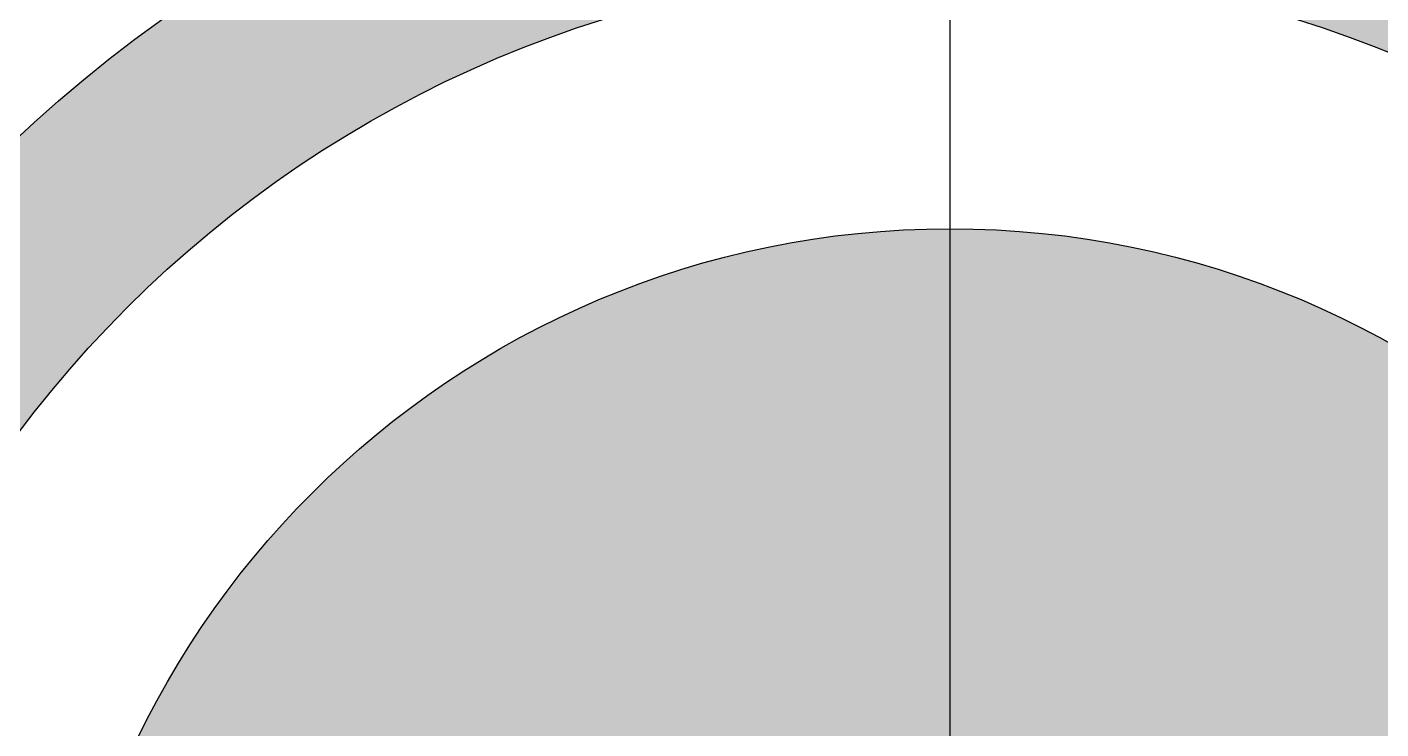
# Model space of a CAD drawing. Header units: millimetres. Extents: x 88 to 97873, y 32 to 55088.
# Drawn here: x 48070.72 to 48100.99, y 4616.9 to 4632.59 of the extents above; entities that cross this region are included whole.
import ezdxf

# ---------------------------------------------------------------- set-up
doc = ezdxf.new("R2010")
doc.units = ezdxf.units.MM
doc.header["$LTSCALE"] = 0.3
doc.layers.add('FICHAS_XLR', color=7, linetype='Continuous')

# ---------------------------------------------------------------- blocks, each defined once
blk = doc.blocks.new('FICHA_XLR_FEMEA')
at = {"layer": 'FICHAS_XLR'}
h = blk.add_hatch(color=0, dxfattribs=at)
h.dxf.hatch_style = 1
h.paths.add_polyline_path([(-762, 0, 1), (762, 0, 1)], flags=0)
h.paths.add_polyline_path([(-274.4, -13.5, -1), (-554.4, -13.5, -1)], flags=0)
h.paths.add_polyline_path([(538.6, -13.5, -1), (258.6, -13.5, -1)], flags=0)
h.paths.add_polyline_path([(140, -427.7, -1), (-140, -427.7, -1)], flags=0)
h.paths.add_polyline_path([(-1150.6, 0, 1), (1150.6, 0, 1)])
h.paths.add_polyline_path([(983.2, 0, -1), (-983.2, 0, -1)], flags=16)
h = blk.add_hatch(color=0, dxfattribs=at)
h.dxf.hatch_style = 1
h.paths.add_polyline_path([(-762, 0, 1), (762, 0, 1)])
h.paths.add_polyline_path([(538.6, -13.5, -1), (258.6, -13.5, -1)], flags=16)
h.paths.add_polyline_path([(-274.4, -13.5, -1), (-554.4, -13.5, -1)], flags=16)
h.paths.add_polyline_path([(140, -427.7, -1), (-140, -427.7, -1)], flags=16)
at = {"layer": 'FICHAS_XLR', "color": 0}
for radius in [1150.6, 983.2, 762]:
    blk.add_circle((0, 0), radius, dxfattribs=at)

msp = doc.modelspace()

# ---------------------------------------------------------------- linework, layer by layer
at = {"color": 5}
msp.add_lwpolyline([(47806.254, 4544.093), (47806.254, 4668.84, -0.414214), (47845.324, 4707.91), (48052.286, 4707.91, -0.414214), (48091.356, 4668.84), (48091.356, 4607.91)], format="xyb", dxfattribs=at)

# ---------------------------------------------------------------- block references
at = {"color": 5, "xscale": 0.02646669214138868, "yscale": 0.02646669214138868, "zscale": 0.02646669214138868}
msp.add_blockref('FICHA_XLR_FEMEA', (48091.356, 4607.91), dxfattribs=at)

doc.saveas('drawing.dxf')
